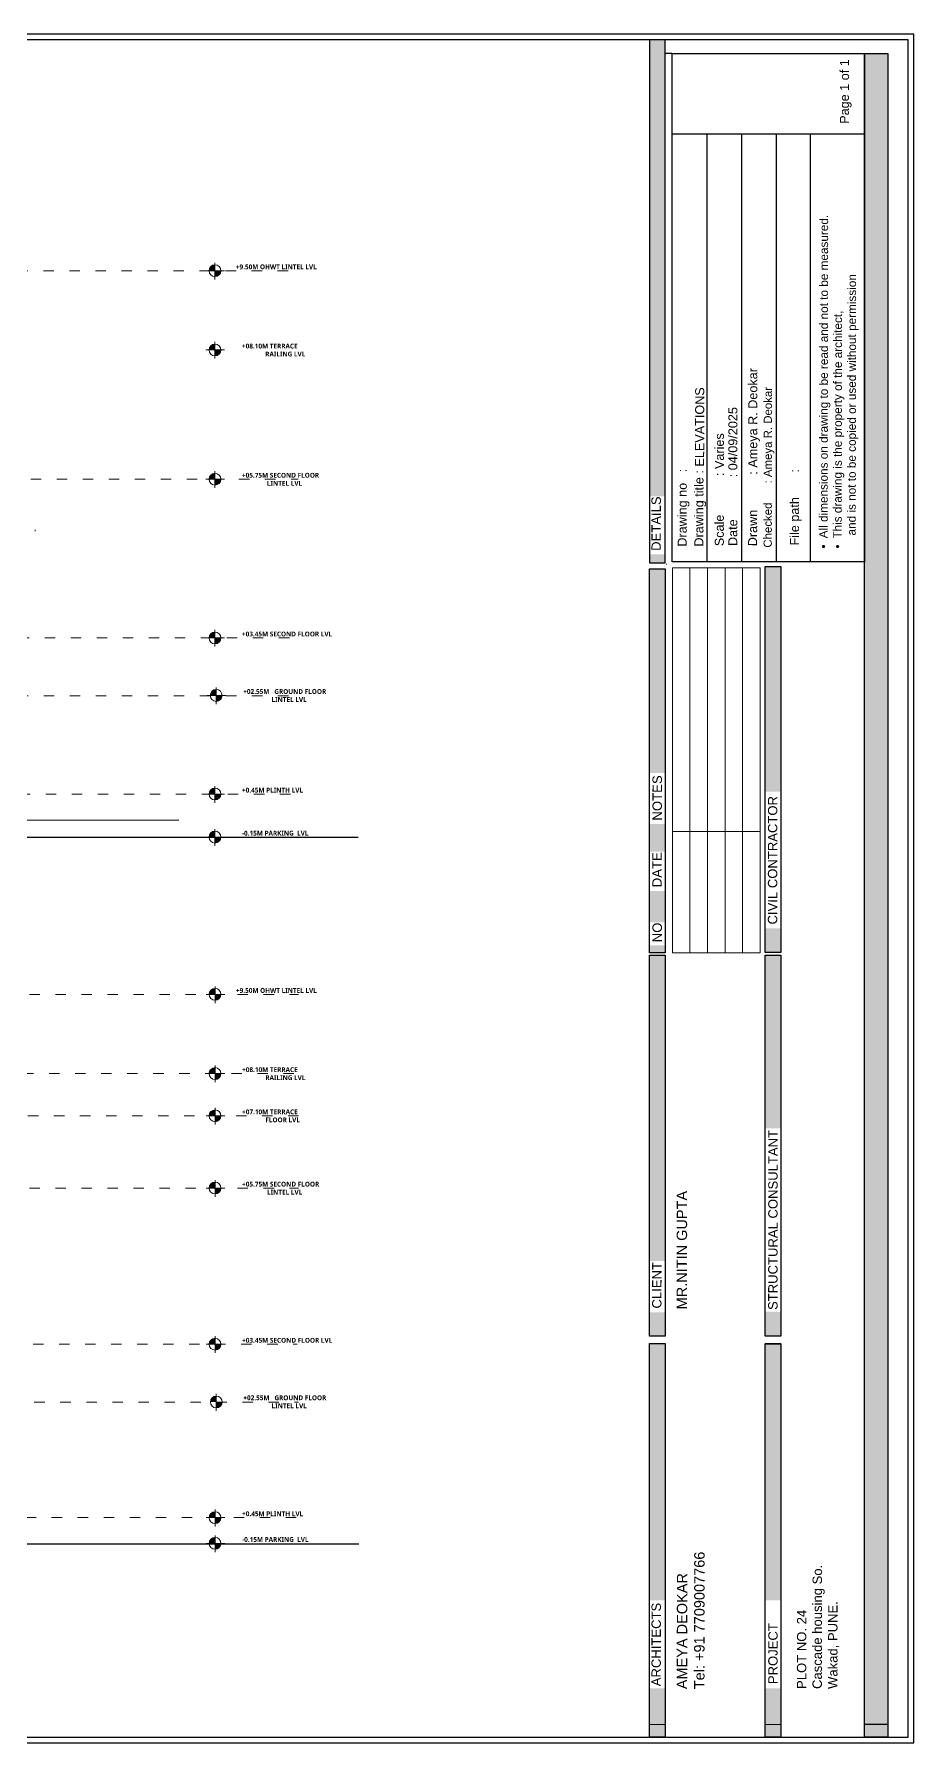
# Model space of a CAD drawing. Header units: millimetres. Extents: x 922141 to 965068, y 34629 to 256118.
# Drawn here: x 949858 to 965068, y 226570 to 256118 of the extents above; entities that cross this region are included whole.
import ezdxf

# ---------------------------------------------------------------- set-up
doc = ezdxf.new("R2010")
doc.units = ezdxf.units.MM
doc.linetypes.add('ACAD_ISO03W100', pattern=[30, 12, -18])
doc.layers.get('Defpoints').update_dxf_attribs({"color": 6})
for name, color, linetype, lineweight in [('A-HATCH', 251, 'Continuous', 9), ('A-TEXT-TITLES-BOLD', 7, 'Continuous', 13), ('HATCH', 8, 'Continuous', 5), ('MCA__ LANDSCAPE', 136, 'Continuous', 5), ('MCA__ LAYOUT TESTO', 6, 'Continuous', 5), ('MCA__ MURI ESISTENTI SEZIONATI', 30, 'Continuous', 30), ('MCA__ SCALE', 154, 'Continuous', 18)]:
    doc.layers.add(name, color=color, linetype=linetype, lineweight=lineweight)
for name, color, linetype in [('MCA__ PISCINA ELEV.', 91, 'Continuous'), ('P-Drain Trench', 11, 'Continuous'), ('TEXT200', 7, 'Continuous')]:
    doc.layers.add(name, color=color, linetype=linetype)
doc.styles.add('FP1', font='arial.ttf')
doc.styles.get("Standard").update_dxf_attribs({"font": 'arial.ttf'})

# ---------------------------------------------------------------- blocks, each defined once
blk = doc.blocks.new('05')
at = {"layer": 'HATCH'}
blk.add_lwpolyline([(620730, 365833), (620730, 365814)], dxfattribs=at)

msp = doc.modelspace()

# ---------------------------------------------------------------- hatches: boundary and pattern name
at = {"layer": 'A-HATCH'}
h = msp.add_hatch(color=256, dxfattribs=at)
h.paths.add_polyline_path([(960498.33, 246976), (960498.33, 256020.33), (960768.74, 256020.33), (960768.74, 246976)])
h.paths.add_polyline_path([(960498.42, 247122.43), (960498.42, 248124.22), (960765.77, 248124.22), (960765.77, 247122.43)])
msp.add_hatch(color=256, dxfattribs=at).paths.add_polyline_path([(964217.56, 226667.62), (964217.56, 255784.1), (964616.8, 255784.1), (964616.8, 226667.62)])
h = msp.add_hatch(color=256, dxfattribs=at)
h.paths.add_polyline_path([(960498.33, 240230.44), (960498.33, 246872.59), (960770.92, 246872.59), (960770.92, 240230.44)])
h.paths.add_polyline_path([(960492.09, 241302.57), (960492.09, 241978.4), (960765.77, 241978.4), (960765.77, 241302.57)])
h.paths.add_polyline_path([(960492.09, 242456.84), (960492.09, 243342.31), (960765.77, 243342.31), (960765.77, 242456.84)])
h.paths.add_polyline_path([(960499.2, 240359.43), (960499.2, 240757.82), (960765.77, 240757.82), (960765.77, 240359.43)], flags=16)
h = msp.add_hatch(color=256, dxfattribs=at)
h.paths.add_polyline_path([(962500.35, 240657.24), (962500.35, 243020.54), (962759.57, 243020.54), (962759.57, 240657.24)], flags=16)
h.paths.add_polyline_path([(962500.35, 240235.75), (962500.35, 246912.66), (962770.75, 246912.66), (962770.75, 240235.75)])
h = msp.add_hatch(color=256, dxfattribs=at)
h.paths.add_polyline_path([(960498.33, 233604.22), (960498.33, 240193.22), (960768.74, 240193.22), (960768.74, 233604.22)])
h.paths.add_polyline_path([(960498.33, 234012.32), (960498.33, 234904.18), (960767.69, 234904.18), (960767.69, 234012.32)], flags=16)
h.paths.add_polyline_path([(962500.35, 233602.67), (962500.35, 240191.67), (962770.75, 240191.67), (962770.75, 233602.67)])
h.paths.add_polyline_path([(962500.35, 234025.71), (962500.35, 237193.7), (962768.91, 237193.7), (962768.91, 234022.42)], flags=16)
h = msp.add_hatch(color=256, dxfattribs=at)
h.paths.add_polyline_path([(960498.36, 226667.62), (960498.36, 233474.69), (960768.77, 233474.69), (960768.77, 226667.62)])
h.paths.add_polyline_path([(960498.36, 227512.5), (960498.36, 229035.31), (960767, 229035.31), (960767, 227512.5)])
h.paths.add_polyline_path([(962507.95, 227512.5), (962507.95, 229035.31), (962776.59, 229035.31), (962776.59, 227512.5)])
h.paths.add_polyline_path([(962500.35, 226667.62), (962500.35, 233472.23), (962770.75, 233472.23), (962770.75, 226667.62)])
at = {"layer": 'MCA__ SCALE'}
h = msp.add_hatch(color=256, dxfattribs=at)
h.dxf.hatch_style = 1
h.paths.add_polyline_path([(952881.31, 252027.14, -0.41421356), (952983.55, 252129.38), (952983.55, 252027.14), (952881.31, 252027.14)])
h.paths.add_polyline_path([(952983.55, 252027.14), (953085.79, 252027.14, -0.41421356), (952983.55, 251924.9)])
h = msp.add_hatch(color=256, dxfattribs=at)
h.dxf.hatch_style = 1
h.paths.add_polyline_path([(952881.31, 250657.14, -0.41421356), (952983.55, 250759.38), (952983.55, 250657.14), (952881.31, 250657.14)])
h.paths.add_polyline_path([(952983.55, 250657.14), (953085.79, 250657.14, -0.41421356), (952983.55, 250554.9)])
h = msp.add_hatch(color=256, dxfattribs=at)
h.dxf.hatch_style = 1
h.paths.add_polyline_path([(952881.31, 248422.54, -0.41421356), (952983.55, 248524.78), (952983.55, 248422.54), (952881.31, 248422.54)])
h.paths.add_polyline_path([(952983.55, 248422.54), (953085.79, 248422.54, -0.41421356), (952983.55, 248320.3)])
h = msp.add_hatch(color=256, dxfattribs=at)
h.dxf.hatch_style = 1
h.paths.add_polyline_path([(952881.31, 245677.14, -0.41421356), (952983.55, 245779.38), (952983.55, 245677.14), (952881.31, 245677.14)])
h.paths.add_polyline_path([(952983.55, 245677.14), (953085.79, 245677.14, -0.41421356), (952983.55, 245574.9)])
h = msp.add_hatch(color=256, dxfattribs=at)
h.dxf.hatch_style = 1
h.paths.add_polyline_path([(952902.6, 244682.83, -0.41421356), (953004.84, 244785.07), (953004.84, 244682.83), (952902.6, 244682.83)])
h.paths.add_polyline_path([(953004.84, 244682.83), (953107.08, 244682.83, -0.41421356), (953004.84, 244580.58)])
h = msp.add_hatch(color=256, dxfattribs=at)
h.dxf.hatch_style = 1
h.paths.add_polyline_path([(952881.31, 242977.14, -0.41421356), (952983.55, 243079.38), (952983.55, 242977.14), (952881.31, 242977.14)])
h.paths.add_polyline_path([(952983.55, 242977.14), (953085.79, 242977.14, -0.41421356), (952983.55, 242874.9)])
h = msp.add_hatch(color=256, dxfattribs=at)
h.dxf.hatch_style = 1
h.paths.add_polyline_path([(952881.31, 242232.83, -0.41421356), (952983.55, 242335.07), (952983.55, 242232.83), (952881.31, 242232.83)])
h.paths.add_polyline_path([(952983.55, 242232.83), (953085.79, 242232.83, -0.41421356), (952983.55, 242130.58)])
h = msp.add_hatch(color=256, dxfattribs=at)
h.dxf.hatch_style = 1
h.paths.add_polyline_path([(952883.32, 239513.37, -0.41421356), (952985.57, 239615.61), (952985.57, 239513.37), (952883.32, 239513.37)])
h.paths.add_polyline_path([(952985.57, 239513.37), (953087.81, 239513.37, -0.41421356), (952985.57, 239411.13)])
h = msp.add_hatch(color=256, dxfattribs=at)
h.dxf.hatch_style = 1
h.paths.add_polyline_path([(952883.32, 238143.37, -0.41421356), (952985.57, 238245.61), (952985.57, 238143.37), (952883.32, 238143.37)])
h.paths.add_polyline_path([(952985.57, 238143.37), (953087.81, 238143.37, -0.41421356), (952985.57, 238041.13)])
h = msp.add_hatch(color=256, dxfattribs=at)
h.dxf.hatch_style = 1
h.paths.add_polyline_path([(952883.32, 237413.37, -0.41421356), (952985.57, 237515.61), (952985.57, 237413.37), (952883.32, 237413.37)])
h.paths.add_polyline_path([(952985.57, 237413.37), (953087.81, 237413.37, -0.41421356), (952985.57, 237311.13)])
h = msp.add_hatch(color=256, dxfattribs=at)
h.dxf.hatch_style = 1
h.paths.add_polyline_path([(952883.32, 236163.37, -0.41421356), (952985.57, 236265.61), (952985.57, 236163.37), (952883.32, 236163.37)])
h.paths.add_polyline_path([(952985.57, 236163.37), (953087.81, 236163.37, -0.41421356), (952985.57, 236061.13)])
h = msp.add_hatch(color=256, dxfattribs=at)
h.dxf.hatch_style = 1
h.paths.add_polyline_path([(952883.32, 233463.37, -0.41421356), (952985.57, 233565.61), (952985.57, 233463.37), (952883.32, 233463.37)])
h.paths.add_polyline_path([(952985.57, 233463.37), (953087.81, 233463.37, -0.41421356), (952985.57, 233361.13)])
h = msp.add_hatch(color=256, dxfattribs=at)
h.dxf.hatch_style = 1
h.paths.add_polyline_path([(952904.62, 232463.37, -0.41421356), (953006.86, 232565.61), (953006.86, 232463.37), (952904.62, 232463.37)])
h.paths.add_polyline_path([(953006.86, 232463.37), (953109.1, 232463.37, -0.41421356), (953006.86, 232361.13)])
h = msp.add_hatch(color=256, dxfattribs=at)
h.dxf.hatch_style = 1
h.paths.add_polyline_path([(952883.32, 230463.37, -0.41421356), (952985.57, 230565.61), (952985.57, 230463.37), (952883.32, 230463.37)])
h.paths.add_polyline_path([(952985.57, 230463.37), (953087.81, 230463.37, -0.41421356), (952985.57, 230361.13)])
h = msp.add_hatch(color=256, dxfattribs=at)
h.dxf.hatch_style = 1
h.paths.add_polyline_path([(952883.32, 230019.05, -0.41421356), (952985.57, 230121.29), (952985.57, 230019.05), (952883.32, 230019.05)])
h.paths.add_polyline_path([(952985.57, 230019.05), (953087.81, 230019.05, -0.41421356), (952985.57, 229916.81)])

# ---------------------------------------------------------------- linework, layer by layer
at = {"layer": 'A-TEXT-TITLES-BOLD'}
for p, q in [((961197.82, 240232.63), (961197.82, 246889.34)), ((961500.95, 240232.63), (961500.95, 246889.34)), ((961804.08, 240232.63), (961804.08, 246889.34)), ((962107.21, 240232.63), (962107.21, 246889.34)), ((961500.95, 240232.63), (961500.95, 243688.23)), ((960894.69, 242330.04), (962410.34, 242330.04))]:
    msp.add_line(p, q, dxfattribs=at)
msp.add_lwpolyline([(960894.69, 240232.63), (960894.69, 246889.34), (962410.34, 246889.34), (962410.34, 240232.63)], close=True, dxfattribs=at)
at = {"layer": 'Defpoints'}
msp.add_lwpolyline([(965068.26, 226569.51), (965068.26, 256118.44), (922141.11, 256118.44), (922141.11, 226569.51)], close=True, dxfattribs=at)
at = {"layer": 'HATCH'}
for p, q in [((964217.82, 240283.59), (964217.82, 253566.54)), ((964217.85, 226909.33), (964217.85, 241668.17))]:
    msp.add_line(p, q, dxfattribs=at)
for points in [[(960498.33, 240232), (960498.33, 246874.15), (960770.92, 246874.15), (960770.92, 240232)], [(962500.35, 246912.66), (962500.35, 240235.75), (962770.75, 240235.75), (962770.75, 246912.66)], [(962500.35, 233604.22), (962500.35, 240193.22), (962770.75, 240193.22), (962770.75, 233604.22)], [(960498.36, 233476.24), (960498.36, 226887.24), (960768.77, 226887.24), (960768.77, 233476.24)], [(962500.35, 233473.78), (962500.35, 226884.78), (962770.75, 226884.78), (962770.75, 233473.78)]]:
    msp.add_lwpolyline(points, close=True, dxfattribs=at)
at = {"layer": 'MCA__ LANDSCAPE', "linetype": 'ACAD_ISO03W100', "ltscale": 15}
for p, q in [((935167.81, 252027.14), (954424.31, 252027.14)), ((944398.81, 248422.54), (954424.31, 248422.54)), ((942390.12, 245677.14), (954424.31, 245677.14)), ((941023.75, 244677.14), (954424.31, 244677.14)), ((947357.81, 242977.14), (954424.31, 242977.14)), ((945724.86, 239513.37), (954426.32, 239513.37)), ((943367.14, 238143.37), (954426.32, 238143.37)), ((945699.86, 237413.37), (954426.32, 237413.37)), ((946624.86, 236163.37), (954426.32, 236163.37)), ((943088.57, 233463.37), (954405.03, 233463.37)), ((943109.86, 232463.37), (954426.32, 232463.37)), ((947459.83, 230463.37), (954426.32, 230463.37)), ((947879.83, 230013.37), (954438.44, 230013.37))]:
    msp.add_line(p, q, dxfattribs=at)
at = {"layer": 'MCA__ MURI ESISTENTI SEZIONATI'}
for p, q in [((955459.76, 242227.14), (926881.22, 242227.14)), ((926907.68, 230013.37), (955474.01, 230013.37))]:
    msp.add_line(p, q, dxfattribs=at)
at = {"layer": 'MCA__ SCALE'}
for p, q in [((952983.55, 252165.83), (952983.55, 251877.08)), ((953150.58, 252027.14), (952828.23, 252027.14)), ((953150.58, 250657.14), (952828.23, 250657.14)), ((952983.55, 250795.83), (952983.55, 250507.08)), ((952983.55, 248561.23), (952983.55, 248272.48)), ((953150.58, 248422.54), (952828.23, 248422.54)), ((953150.58, 245677.14), (952828.23, 245677.14)), ((952983.55, 245815.83), (952983.55, 245527.08)), ((953171.88, 244682.83), (952849.52, 244682.83)), ((953004.84, 244821.52), (953004.84, 244532.77)), ((953150.58, 242977.14), (952828.23, 242977.14)), ((952983.55, 243115.83), (952983.55, 242827.08)), ((952361.69, 242527.14), (946901.81, 242527.14)), ((952983.55, 242371.52), (952983.55, 242082.77)), ((953150.58, 242232.83), (952828.23, 242232.83)), ((952985.57, 239652.06), (952985.57, 239363.31)), ((953152.6, 239513.37), (952830.25, 239513.37)), ((952985.57, 238282.06), (952985.57, 237993.31)), ((953152.6, 238143.37), (952830.25, 238143.37)), ((953152.6, 237413.37), (952830.25, 237413.37)), ((952985.57, 237552.06), (952985.57, 237263.31)), ((953152.6, 236163.37), (952830.25, 236163.37)), ((952985.57, 236302.06), (952985.57, 236013.31)), ((953152.6, 233463.37), (952830.25, 233463.37)), ((952985.57, 233602.06), (952985.57, 233313.31)), ((953006.86, 232602.06), (953006.86, 232313.31)), ((952985.57, 230602.06), (952985.57, 230313.31)), ((953152.6, 230463.37), (952830.25, 230463.37)), ((953152.6, 230019.05), (952830.25, 230019.05)), ((952985.57, 230157.75), (952985.57, 229868.99))]:
    msp.add_line(p, q, dxfattribs=at)
for centre in [(952983.55, 252027.14), (952983.55, 250657.14), (952983.55, 248422.54), (952983.55, 245677.14), (953004.84, 244682.83), (952983.55, 242977.14), (952983.55, 242232.83), (952985.57, 239513.37), (952985.57, 238143.37), (952985.57, 237413.37), (952985.57, 236163.37), (952985.57, 233463.37), (953006.86, 232463.37), (952985.57, 230463.37), (952985.57, 230019.05)]:
    msp.add_circle(centre, 102.24, dxfattribs=at)
at = {"layer": 'P-Drain Trench', "color": 0}
for p, q in [((960890.7, 255784.1), (960768.74, 255784.1)), ((960890.7, 254393.28), (964217.56, 254393.28)), ((961492.11, 246995.63), (961492.11, 254393.28)), ((962093.52, 246995.63), (962093.52, 254393.28)), ((962694.93, 246995.63), (962694.93, 254393.28)), ((963282.65, 246995.63), (963282.65, 254393.28)), ((960790.88, 246955.55), (960795.98, 246955.55)), ((962497.38, 238275.87), (962500.35, 238275.87))]:
    msp.add_line(p, q, dxfattribs=at)
for points in [[(960498.33, 256020.33), (960498.33, 246976), (960768.74, 246976), (960768.74, 256020.33)], [(960890.7, 246995.63), (960890.7, 255784.1), (964217.56, 255784.1), (964217.56, 246995.63)], [(964217.56, 226667.62), (964217.56, 255784.1), (964616.8, 255784.1), (964616.8, 226667.62)], [(964217.56, 226884.78), (964217.56, 255784.1), (964616.8, 255784.1), (964616.8, 226884.78)], [(960498.33, 240230.44), (960498.33, 246872.59), (960770.92, 246872.59), (960770.92, 240230.44)], [(962500.35, 240235.75), (962500.35, 246912.66), (962770.75, 246912.66), (962770.75, 240235.75)], [(960498.33, 233604.22), (960498.33, 240193.22), (960768.74, 240193.22), (960768.74, 233604.22)], [(962500.35, 233602.67), (962500.35, 240191.67), (962770.75, 240191.67), (962770.75, 233602.67)], [(960498.36, 226667.62), (960498.36, 233474.69), (960768.77, 233474.69), (960768.77, 226667.62)], [(962500.35, 226667.62), (962500.35, 233472.23), (962770.75, 233472.23), (962770.75, 226667.62)]]:
    msp.add_lwpolyline(points, close=True, dxfattribs=at)
at = {"layer": 'TEXT200'}
msp.add_lwpolyline([(964970.15, 226667.62), (964970.15, 256020.33), (922239.22, 256020.33), (922239.22, 226667.62)], close=True, dxfattribs=at)

# ---------------------------------------------------------------- block references
at = {"layer": 'MCA__ PISCINA ELEV.'}
msp.add_blockref('05', (329146.06, -118287.94), dxfattribs=at)

# ---------------------------------------------------------------- texts
at = {"layer": 'A-TEXT-TITLES-BOLD', "attachment_point": 1, "style": 'FP1'}
for s, insert, char_height, width, rotation in [('Page 1 of 1', (963789.57, 254568.59), 156.2581, 7398.8941, 89.941733), ('\\pxi-0.02168,l0.02168,t0.06365;{\\fSymbol|b0|i0|c2|p18;·  }All dimensions on drawing to be read and not to be measured.\\P\\pi-4.44201,l4.44201,t4.44201;{\\fSymbol|b0|i0|c2|p18;·  T}his drawing is the property of the architect,\\P    and is not to be copied or used without permission', (963431.67, 247224.15), 145.53688, 10973.8093, 89.906185), ('\\A1;{\\fArial|b0|i0|c238|p34;Drawn          : }Ameya R. Deokar', (962202.64, 247263.65), 156.2581, 7398.8941, 89.941733), ('\\A1;ELEVATIONS', (961286.51, 248641.21), 156.2581, 7398.8941, 89.941733), ('\\A1;Checked{\\fArial|b0|i0|c238|p34;      : }Ameya R. Deokar', (962470.28, 247238.42), 141.5527, 6702.5858, 89.941733), ('\\A1;Date            : 04/09/2025', (961859.01, 247266.93), 156.2581, 7398.8941, 89.941733), ('\\A1;Scale           : Varies ', (961626.45, 247263.65), 156.2581, 7398.8941, 89.941733), ('Drawing no   : ', (960984.69, 247255.67), 156.2581, 7398.8941, 89.941733), ('Drawing title : ', (961273.34, 247257.01), 156.2581, 7398.8941, 89.941733), ('File path       : ', (962926.71, 247275.51), 156.2581, 7398.8941, 89.941733), ('{\\f@Arial Unicode MS|b0|i0|c0|p34;DETAILS}', (960531.49, 247182.83), 161.7076, 6659.0047, 89.941733), ('NOTES', (960549.05, 242517.83), 163.012, 6712.7173, 89.941733), ('{\\f@Arial Unicode MS|b0|i0|c0|p34;CIVIL CONTRACTOR}', (962544.36, 240721.83), 161.7076, 6659.0047, 89.941733), ('DATE', (960545.5, 241365.26), 163.012, 6712.7173, 89.941733), ('NO', (960549.05, 240413.31), 163.012, 6712.7173, 89.941733), ('{\\f@Arial Unicode MS|b0|i0|c0|p34;STRUCTURAL CONSULTANT}', (962549.25, 234055.24), 161.7076, 6659.0047, 89.941733), ('MR.NITIN GUPTA', (960966.55, 234065.53), 179.6752, 6659.0047, 89.941733), ('{\\f@Arial Unicode MS|b0|i0|c0|p34;CLIENT}', (960543.07, 234080.01), 161.7076, 6659.0047, 89.941733), ('{\\f@Arial Unicode MS|b0|i0|c0|p34;AMEYA DEOKAR \\PTel: +91 7709007766 }', (960969.2, 227496.61), 179.6752, 6659.0047, 89.941733), ('PLOT NO. 24\\PCascade housing So.\\PWakad, PUNE.', (963046.66, 227501.63), 161.7076, 6659.0047, 89.941733), ('{\\f@Arial Unicode MS|b0|i0|c0|p34;ARCHITECTS}', (960531.44, 227548.13), 161.7076, 6659.0047, 89.941733), ('{\\f@Arial Unicode MS|b0|i0|c0|p34;PROJECT}', (962550.84, 227584.47), 161.7076, 6659.0047, 89.941733)]:
    msp.add_mtext(s, dxfattribs=dict(at, insert=insert, char_height=char_height, width=width, rotation=rotation))
at = {"layer": 'MCA__ LAYOUT TESTO', "color": 14, "char_height": 83.0566, "attachment_point": 1}
for s, insert in [('{\\fSegoe UI Light|b1|i0|c0|p34;+9.50M OHWT LINTEL LVL}', (953345.08, 252136.13, 0)), ('{\\fSegoe UI Light|b1|i0|c0|p34;+08.10M TERRACE \\P              RAILING LVL}', (953451.34, 250766.13, 0)), ('{\\fSegoe UI Light|b1|i0|c0|p34;+05.75M SECOND FLOOR\\P               LINTEL LVL}', (953451.34, 248531.52, 0)), ('{\\fSegoe UI Light|b1|i0|c0|p34;+03.45M SECOND FLOOR LVL}', (953451.34, 245786.13, 0)), ('{\\fSegoe UI Light|b1|i0|c0|p34;+02.55M   GROUND FLOOR\\P                 LINTEL LVL}', (953472.64, 244791.81, 0)), ('{\\fSegoe UI Light|b1|i0|c0|p34;+0.45M PLINTH LVL}', (953451.34, 243086.13, 0)), ('{\\fSegoe UI Light|b1|i0|c0|p34;-0.15M PARKING  LVL}', (953451.34, 242341.81, 0)), ('{\\fSegoe UI Light|b1|i0|c0|p34;+9.50M OHWT LINTEL LVL}', (953347.1, 239622.36, 0)), ('{\\fSegoe UI Light|b1|i0|c0|p34;+08.10M TERRACE \\P              RAILING LVL}', (953453.36, 238252.36, 0)), ('{\\fSegoe UI Light|b1|i0|c0|p34;+07.10M TERRACE \\P              FLOOR LVL}', (953453.36, 237522.36, 0)), ('{\\fSegoe UI Light|b1|i0|c0|p34;+05.75M SECOND FLOOR\\P               LINTEL LVL}', (953453.36, 236272.36, 0)), ('{\\fSegoe UI Light|b1|i0|c0|p34;+03.45M SECOND FLOOR LVL}', (953453.36, 233572.36, 0)), ('{\\fSegoe UI Light|b1|i0|c0|p34;+02.55M   GROUND FLOOR\\P                 LINTEL LVL}', (953474.65, 232578.04, 0)), ('{\\fSegoe UI Light|b1|i0|c0|p34;+0.45M PLINTH LVL}', (953453.36, 230572.36, 0)), ('{\\fSegoe UI Light|b1|i0|c0|p34;-0.15M PARKING  LVL}', (953453.36, 230128.04, 0))]:
    msp.add_mtext_dynamic_manual_height_columns(s, width=1787.8125, gutter_width=1, heights=[0], dxfattribs=dict(at, insert=insert))

doc.saveas('drawing.dxf')
